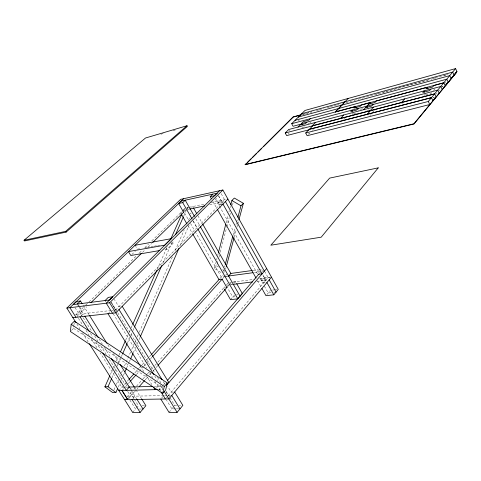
<?xml version="1.0" encoding="UTF-8"?>
<svg xmlns="http://www.w3.org/2000/svg" width="481" height="481" viewBox="0 0 481 481"><rect width="100%" height="100%" fill="white"/><g stroke="black" fill="none" stroke-linecap="round" stroke-linejoin="round"><path stroke-width="0.36" stroke-dasharray="2.4 1.8" d="M71.441 330.441L73.569 328.349L73.9 325.475M73.984 324.759L74.236 322.607M220.977 272.474L214.364 268.434L215.855 262.656M216.6 259.764L216.973 258.321M217.719 255.429L218.278 253.265M226.112 222.919L227.976 215.692M228.908 212.085L229.281 210.636M230.026 207.75L230.399 206.301M214.364 268.434L216.678 265.915L217.051 264.472M217.244 263.75L218.182 260.143M218.933 257.251L219.492 255.086M220.244 252.2L226.623 227.651M226.81 226.93L229.251 217.538M230.002 214.652L230.375 213.209M232.443 205.267L233.195 202.381M223.364 271.416L223.755 269.973M224.525 267.087L224.916 265.644M233.044 235.365L235.173 227.435M235.949 224.555L236.333 223.112M236.532 222.39L237.5 218.789M225.667 268.873L226.058 267.436M234.235 237.169L236.183 229.966M236.959 227.08L237.542 224.922M237.74 224.2L238.714 220.599M118.29 387.067L120.99 380.886M121.29 380.2L122.192 378.138M123.389 375.396L124.591 372.649M126.695 367.845L129.094 362.349M129.395 361.664L130.297 359.608M133.297 352.741L135.696 347.252M136.899 344.504L137.8 342.442M138.997 339.7L139.899 337.638M180.116 245.653L189.123 225.06M113.955 389.881L116.065 385.071M116.366 384.385L118.476 379.575M119.685 376.827L120.292 375.451M121.495 372.703L122.402 370.647M124.513 365.837L130.549 352.098M131.752 349.344L134.77 342.478M135.071 341.793L135.979 339.73M137.187 336.983L138.997 332.858M139.298 332.173L172.787 255.916M175.198 250.421L184.253 229.81M188.474 220.19L190.59 215.38M111.971 377.807L114.706 371.645M115.007 370.959L115.921 368.903M117.136 366.167L118.35 363.426M118.657 362.74L121.086 357.263M121.392 356.577L122.607 353.842M127.471 342.881L130.507 336.033M130.814 335.347L132.636 331.241M132.936 330.555L134.157 327.814M162.722 263.444L172.445 241.528M183.688 216.191L186.724 209.343M187.031 208.658L187.638 207.287L188.738 208.303M110.383 374.471L113.131 368.302M113.438 367.616L114.358 365.56M116.492 360.762L118.633 355.964M118.939 355.279L120.16 352.537M125.655 340.199L128.102 334.716M129.323 331.974L130.85 328.547M131.157 327.862L132.377 325.12M157.119 269.607L167.502 246.308M183.387 210.666L184.608 207.93M169.029 412.373L174.783 405.447L178.457 405.417M266.877 294.606L270.448 290.308M431.884 92.568L431.006 93.621L424.176 95.412L425.505 93.837M434.932 88.913L434.066 89.953L431.343 90.675M166.342 397.841L167.797 396.122M161.628 398.07L162.885 396.591M270.027 277.351L263.642 278.174L261.387 280.826L267.851 280.008M162.975 385.564L159.548 389.544L160.323 390.8M163.462 384.992L165.422 382.72M259.175 273.779L262.398 270.033M156.668 387.704L157.936 386.237M258.393 270.148L256.565 272.252L259.403 271.867M132.654 412.403L135.552 409.06L129.425 399.326M136.514 407.954L138.432 405.742L134.241 399.062M230.519 299.651L234.602 294.955M132.99 398.37L134.951 396.146M234.253 283.339L235.624 281.782L236.333 283.026M128.722 398.472L136.664 389.496M137.157 388.931L138.155 387.812M145.1 379.954L147.583 377.146M149.567 374.903L151.058 373.22M153.042 370.977L155.525 368.169M156.024 367.61L157.509 365.927M227.784 286.466L229.984 284M230.128 283.832L231.469 282.317M127.038 396.843L132.004 391.251M133.995 389.015L135.979 386.772M136.478 386.213L142.436 379.503M142.935 378.944L146.903 374.465M147.402 373.905L148.894 372.228M151.377 369.432L154.359 366.077M154.852 365.518L157.335 362.716M157.834 362.157L224.886 286.634M226.509 284.782L227.88 283.237M122.06 390.482L125.024 387.187M125.499 386.634L130.038 381.613M136.55 374.362L143.566 366.564M144.066 366.005L150.078 359.319M150.577 358.76L152.08 357.088M222.727 278.499L226.767 274.002M372.949 112.037L374.35 110.48M370.063 115.548L371.013 114.496M118.867 390.566L126.876 381.716M127.375 381.162L128.379 380.05M134.896 372.823L138.907 368.38M139.412 367.827L145.929 360.6M146.428 360.047L148.936 357.263M149.435 356.71L150.938 355.044M219.907 278.571L223.148 274.982M223.701 272.559L224.621 271.543M362.355 108.207L361.429 109.211L358.086 110.101M353.541 112.825L352.134 114.346L358.171 112.758M343.693 119.258L344.649 118.236M312.289 130.393L313.269 129.371M310.215 122.793L311.171 121.813M288.107 134.109L289.093 133.111M113.36 312.277L115.073 310.54M115.602 310.011L224.615 199.765L221.007 193.314M298.304 120.99L299.254 120.034M304.894 114.388L305.826 113.45M108.904 312.776L109.824 311.856M217.761 203.192L220.22 200.721L221.675 203.319M164.929 249.645L167.105 249.272L173.635 242.737L172.962 241.576M81.127 315.764L83.261 313.672M191.709 207.509L192.701 206.535M77.014 316.227L86.676 306.806M142.496 252.375L145.178 249.759M147.865 247.144L151.623 243.476M184.361 211.556L187.049 208.934M187.175 208.814L188.161 207.852M75.547 315.007L85.209 305.609M85.744 305.092L88.432 302.483M88.967 301.96L136.754 255.507M139.436 252.898L142.117 250.288M144.805 247.679L148.563 244.023M151.786 240.891L182.924 210.624M183.459 210.101L185.552 208.051M131.806 254.533L135.341 251.124M160.901 134.223L163.762 133.375M173.064 130.634L175.926 129.786M302.507 114.346L311.91 111.76M376.268 94.078L379.16 93.278M382.78 92.286L384.95 91.691M385.672 91.492L429.786 79.371M433.399 78.373L436.291 77.579M444.246 75.391L447.138 74.597M302.597 114.514L312.001 111.935M316.336 110.738L318.506 110.143M319.228 109.945L323.569 108.754M327.182 107.762L329.353 107.167M330.074 106.968L335.864 105.375M336.586 105.177L340.927 103.986M345.989 102.597L447.955 74.591M444.582 83.117L446.031 82.726M441.696 86.706L443.103 86.333M441.594 86.73L443.037 86.346M308.159 123.34L309.53 122.974M438.624 90.38L440.079 89.995M302.026 127.513L306.156 126.431M366.907 110.462L368.969 109.921M435.552 94.078L436.995 93.705M186.826 207.756L188.408 207.443M189.123 207.293L204.07 204.106M210.672 202.711L225.938 199.483M183.075 210.456L190.223 208.958M209.68 204.858L223.346 202.02M180.579 212.879L181.8 212.626M221.651 204.359L219.667 204.768L216.029 198.286M139.538 248.785L137.362 249.17L135.702 246.386M145.346 247.757L146.795 247.499M147.523 247.372L150.421 246.855M151.148 246.729L153.325 246.338M154.052 246.212L156.95 245.695M157.678 245.569L159.854 245.184M170.737 243.254L173.635 242.737M253.078 270.382L258.189 269.679M258.922 269.576L261.844 269.174M224.459 276.569L227.387 276.172M254.449 272.511L259.572 271.813M225.667 276.437L221.302 277.026L196.062 233.081M226.395 276.341L228.577 276.04M262.349 271.47L264.364 271.2M232.966 282.094L254.93 279.263M260.059 278.601L270.13 277.309M229.605 282.557L230.85 282.395M233.435 282.064L235.624 281.782M229.215 284.866L232.149 284.493M257.064 281.343L265.855 280.231L262.758 274.693L265.831 280.261M226.671 285.221L229.166 284.902M231.151 284.65L233.339 284.373M223.749 287.891L225.619 287.656M264.911 282.774L263.564 282.942L260.449 277.393M120.184 306.583L118.837 306.74L114.256 299.278M236.514 294.264L237.975 294.089M272.577 290.061L274.002 289.893M274.711 289.815L276.846 289.562M111.183 310.473L76.04 314.502L78.036 317.664M111.911 310.389L113.33 310.227M114.045 310.143L118.35 309.65M234.987 296.783L232.792 297.036L227.826 288.384M271.068 292.664L268.218 292.989L263.853 285.215M273.911 292.34L276.046 292.093M127.321 383.922L124.789 384L108.544 358.123M124.807 387.187L121.837 387.271L100.337 353.102M125.547 387.163L129.257 387.061M154.263 386.345L161.754 386.129M157.9 389.586L163.005 389.454L160.251 384.986M173.286 392.045L171.206 392.087L167.749 386.453M163.877 395.604L127.513 396.284L129.04 398.719M164.616 395.592L166.829 395.55M168.109 395.526L171.765 395.46M142.172 405.711L144.414 405.693M179.191 405.411L180.658 405.399M139.292 409.042L141.534 409.036M175.589 408.88L171.915 408.898L166.414 399.976M176.323 408.874L179.996 408.856M216.678 265.915L218.482 267.015M222.679 269.57L225.084 271.037M73.569 328.349L163.185 388.245M190.091 212.993L191.191 214.009M76.84 323.96L80.044 329.034M82.443 332.84L88.847 342.989M82.792 317.087L79.227 311.405L82.305 311.045L79.918 307.233M83.189 317.719L91.51 330.976M94.679 336.027L97.847 341.077M100.619 345.496L106.169 354.335M133.862 398.454L130.435 392.995L133.61 392.923L131.722 389.917M74.994 307.581L79.149 314.147M127.657 391.402L130.712 396.224M90.416 333.303L92.809 337.109M95.996 342.183L101.575 351.058M78.433 318.296L83.213 325.89M85.997 330.321L89.183 335.383M91.174 338.546L97.15 348.04M83.237 305.423L89.183 314.941M107.828 344.763L110.606 349.206M113.384 353.649L119.33 363.167M134.8 387.914L135.594 389.183M135.991 389.814L141.149 398.064M76.732 302.146L77.928 304.052M78.325 304.689L79.521 306.595M130.591 388.113L131.349 389.315M77.639 304.707L78.836 306.613M79.233 307.251L84.055 314.941M99.122 338.979L102.333 344.101M104.323 347.276L111.021 357.96M130.014 388.263L130.802 389.526M131.199 390.151L136.49 398.599M140.368 366.041L143.921 371.783M146.29 375.613L151.822 384.553M154.75 376.046L157.503 380.513M105.074 300.547L105.862 301.821M113.161 313.654L146.753 368.103M149.507 372.565L152.651 377.663M154.798 381.144L160.907 391.053M163.227 381.547L164.791 384.097M111.442 302.483L117.34 312.067M117.731 312.71L155.104 373.454M157.467 377.29L161.009 383.05M166.125 391.372L169.667 397.126M170.064 397.769L174.783 405.447M165.981 391.756L168.302 395.526L268.115 277.567L265.025 272.042M166.077 247.523L167.105 249.272M188.035 225.836L192.508 233.61M193.17 220.881L197.655 228.703M193.013 221.074L197.12 228.234M184.56 213.041L188.642 220.154M190.494 223.382L195.695 232.431M195.809 218.729L199.681 225.505M197.889 215.638L202.339 223.431M215.266 198.743L257.66 274.2M259.848 278.084L263.546 284.668M212.776 201.202L216.811 208.369M257.539 280.7L261.207 287.217M218.542 195.773L222.162 202.242L218.512 195.809M263.642 278.174L265.789 282.004M288.708 129.515L289.394 130.814M298.4 117.003L299.068 118.278M401.785 103.132L402.356 104.299M309.602 133.129L308.61 134.163L309.602 133.129M434.614 97.258L433.177 97.631L434.614 97.264M115.65 309.956L111.051 302.477L115.65 309.962"/><path stroke-width="0.72" d="M71.188 324.314L70.376 331.487L162.698 393.392L165.674 389.911L167.316 382.99L74.405 321.17L71.188 324.314L164.322 386.477L162.698 393.392M218.464 252.543L225.739 224.362M230.778 204.858L231.896 200.523L234.319 198.046L243.386 203.307L238.907 219.877M225.3 264.207L232.852 236.087M237.885 217.346L240.981 205.808L243.386 203.307M226.25 266.714L234.043 237.891M109.776 375.841L104.888 386.802L112.746 392.628L115.885 392.556L117.689 388.438M124.892 371.963L126.395 368.53M130.598 358.916L132.996 353.427M140.199 336.953L178.92 248.394M104.888 386.802L108.021 386.712L111.664 378.493M122.607 353.842L127.164 343.566M134.458 327.134L161.808 265.494M175.481 234.68L183.387 216.871M120.466 351.851L125.349 340.885M132.684 324.441L156.812 270.292M170.863 238.768L181.86 214.093M428.012 89.027L427.176 87.271L425.859 88.823L432.659 87.001L433.97 85.444L443.807 82.798L445.208 85.768L448.196 82.143L446.801 79.185L295.063 120.334M456.95 71.513L451.142 78.565L449.759 75.613L455.585 68.597L456.95 71.513L445.214 85.768M245.1 164.532L413.913 123.779L456.631 72.21L414.015 123.984L245.196 164.712L293.109 116.931L301.064 114.743M160.792 399.05L169.029 412.373L177.116 412.361L182.858 405.381L174.675 392.015M261.941 288.516L265.981 295.689L273.815 294.811L278.265 289.4L271.44 277.17M428.312 101.467L429.773 104.509L307.125 135.708L305.712 132.996L428.312 101.467L449.759 75.613L298.4 117.003M430.91 89.081L429.587 90.65L422.763 92.466L424.092 90.897L424.657 92.075M164.322 386.477L167.316 382.99M166.426 385.461L266.66 268.512L227.886 199.098M167.376 380.441L258.904 274.092M89.25 343.626L132.654 412.403L140.127 412.397L145.905 405.681L141.546 398.701M224.465 289.129L230.519 299.651L237.836 298.833L242.352 293.578L236.688 283.646M401.503 102.549L404.695 98.864M139.147 386.688L144.607 380.513M158.008 365.368L227.501 286.808M129.257 387.061L126.287 390.38L102.772 352.964M228.577 276.04L230.88 273.467L202.705 224.086M130.537 381.054L136.051 374.921M152.585 356.529L222.228 279.052M128.884 379.497L133.892 373.935M151.443 354.485L219.126 279.467M370.136 110.762L373.412 107.131M367.219 114.274L370.538 110.606M373.088 104.491L371.699 106.024L365.506 107.672M363.636 109.716L370.142 102.609L370.695 103.716M358.183 108.465L356.776 109.987L350.745 111.592L352.158 110.077L352.711 111.177M356.253 108.207L355.429 106.566L354.028 108.063L360.047 106.451L361.441 104.948L370.142 102.609M340.38 118.548L343.729 114.977M443.807 82.798L335.287 111.995L345.033 101.774M335.287 111.995L348.22 98.437L455.585 68.597M312.121 125.95L315.53 122.427M305.712 132.996L309.193 129.401L431.481 97.649L432.93 100.673L436.057 96.885L434.62 93.873L312.86 125.667L309.409 129.227L431.481 97.649M306.926 122.132L305.471 123.611L299.97 125.072L298.016 127.056M310.293 118.699L308.856 120.166L303.361 121.639L301.425 123.599L302.11 124.904M309.151 129.762L286.628 135.6L285.245 132.984L288.708 129.515L437.716 90.139L439.141 93.14M301.623 123.99L293.049 126.269L291.696 123.695L304.978 110.45L348.22 98.437M76.04 322.691L66.841 308.074L109.632 302.789L222.859 190.001L227.916 199.068L115.813 312.83L72.835 317.616M245.196 164.712L246.26 163.654M247.33 162.596L251.064 158.892M252.663 157.305L256.397 153.601M257.996 152.014L261.195 148.839M263.329 146.723L293.194 117.093L301.148 114.911M219.564 190.735L106.271 303.204L112.44 313.203M217.063 193.218L214.568 195.695L210.203 196.645L211.303 198.599M105.074 300.547L108.297 297.366L112.734 296.789L109.518 299.988L73.118 304.593L76.335 301.515L80.459 300.98L82.047 303.517M210.203 196.645L212.698 194.18M90.969 302.621L141.42 253.421M152.693 242.43L183.826 212.079M77.243 304.07L80.459 300.98M183.634 212.247L178.619 203.517L182.714 202.627L185.221 200.21L194.492 216.426M178.619 203.517L181.133 201.106L217.087 193.188M183.688 198.677L69.907 307.696L75.938 317.274M66.841 308.074L180.646 199.35L222.859 190.001M24.05 240.253L65.638 231.367L187.001 125.733L187.38 126.413L66.107 232.119L24.501 240.969L24.05 240.253L145.502 138.011L187.001 125.733M301.707 113.714L452.693 72.09L454.064 75.018M291.696 123.695L355.429 106.566M427.176 87.271L376.31 100.95L374.933 102.465L368.759 104.118M301.425 123.599L440.782 86.448L442.195 89.436M285.245 132.984L434.62 93.873M189.857 209.013L204.539 205.934M221.651 204.359L222.974 204.082L262.079 273.863L258.718 274.314M135.041 245.274L171.272 238.678L164.712 245.19L128.451 251.587L130.796 255.507L159.842 250.517M230.423 273.503L252.345 270.484M228.12 276.076L252.988 272.709M232.882 284.403L252.669 281.896M128.782 387.073L152.76 386.387M118.867 390.566L157.299 389.598M127.73 399.597L122.018 390.53L127.73 399.597L124.555 399.639L168.843 398.929L271.47 277.134L266.66 268.512M231.896 200.523L240.981 205.808M108.021 386.712L115.885 392.556M80.056 316.817L89.219 331.403M132.01 399.483L140.127 412.397M89.58 315.572L107.035 343.494M120.124 364.436L134.403 387.277M84.812 316.143L98.328 337.716M111.418 358.592L129.617 387.638M136.718 398.959L143.025 409.03M107.991 313.702L139.977 365.404M153.397 387.103L154.978 389.658M65.638 231.367L66.107 232.119M109.632 302.789L153.962 374.771M164.171 391.354L177.116 412.361M161.099 392.063L165.374 398.983M119.023 309.572L162.049 379.635M171.765 395.46L179.996 408.856M122.204 306.343L168.897 382.581M180.952 213.528L186.917 223.893M192.881 234.259L218.981 279.599L222.09 279.19L226.864 287.506M182.714 202.627L192.051 218.927M198.028 229.353L237.836 298.833M200.276 226.545L240.103 296.2M193.44 207.84L196.777 213.684M217.544 209.674L256.072 278.09M266.931 282.521L273.815 294.811M225.439 201.581L264.364 271.2M269.192 279.84L276.046 292.093M366.907 106.145L367.46 107.257M378.24 167.863L321.218 237.187L270.845 245.202L329.653 178.108L378.24 167.863"/></g></svg>
